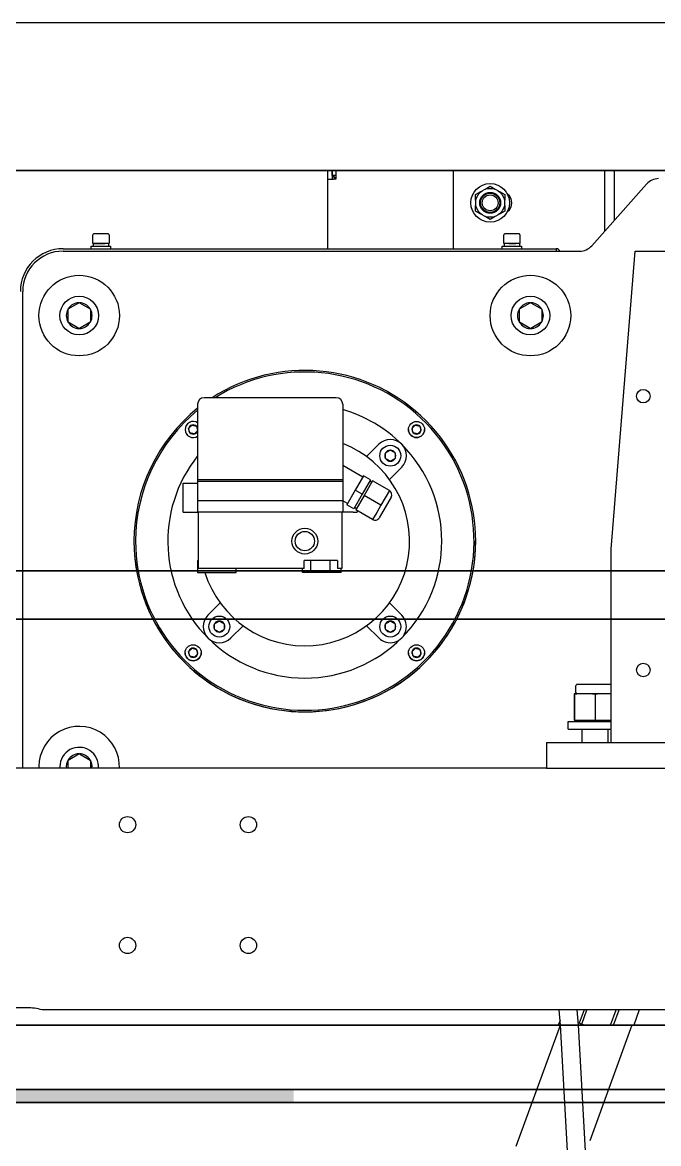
# Model space of a CAD drawing. Extents: x 220580 to 2027826, y -309201 to 71987.
# Drawn here: x 1052002 to 1052431, y -210461 to -209705 of the extents above; entities that cross this region are included whole.
import ezdxf

# ---------------------------------------------------------------- set-up
doc = ezdxf.new("R2010")
doc.units = 0
doc.linetypes.add('DASH', pattern=[0.35, 0.25, -0.1])
for name, color, linetype in [('1', 7, 'Continuous'), ('A-LIN-V', 9, 'Continuous'), ('A-SFCE', 30, 'Continuous'), ('GB／T1228-2006钢结构', 7, 'Continuous'), ('GB／T1229-1991钢结构', 7, 'Continuous'), ('GB／T1230-2006钢结构', 7, 'Continuous'), ('GB／T805-1988扣紧螺母', 7, 'Continuous'), ('N010102-0000042_', 7, 'Continuous'), ('N010122-0000126_', 7, 'Continuous'), ('N010122-0000129_', 7, 'Continuous'), ('N010122-0000141_', 7, 'Continuous'), ('N040301-0000649_', 7, 'Continuous'), ('N040301-0000651_', 7, 'Continuous'), ('N040405-0000005_', 7, 'Continuous'), ('N040413-0000113_', 7, 'Continuous'), ('N080101-0000135', 7, 'Continuous'), ('N080101-0000215_', 7, 'Continuous'), ('N080101-0000384_', 7, 'Continuous'), ('N090107-0000139_', 7, 'Continuous'), ('N090403-0000088_', 7, 'Continuous'), ('N090403-0000263_', 7, 'Continuous'), ('NUT_GBIT_889.1_2', 7, 'Continuous'), ('SCREW_GBIT_70_19', 7, 'Continuous'), ('WASHER_GBIT_93_1', 7, 'Continuous'), ('WASHER_GBIT_95_2', 7, 'Continuous'), ('WASHER_GBIT_96_1', 7, 'Continuous'), ('主梁佹爮鏉', 7, 'Continuous')]:
    doc.layers.add(name, color=color, linetype=linetype)

# ---------------------------------------------------------------- blocks, each defined once
blk = doc.blocks.new('23423wer')
at = {"color": 1, "linetype": 'DASH'}
blk.add_line((-1667421.02, 542339.9), (-1674651.93, 542339.9), dxfattribs=at)
at = {"layer": 'A-LIN-V', "color": 1}
for p, q in [((-1674651.93, 542141.1), (-1670089.58, 542141.1)), ((-1671851.37, 542117.1), (-1674651.93, 542117.1)), ((-1667588.3, 541915.5), (-1674651.93, 541915.5)), ((-1674651.93, 541883.5), (-1672256.29, 541883.5)), ((-1668701.94, 541877.1), (-1674651.93, 541877.1))]:
    blk.add_line(p, q, dxfattribs=at)
blk = doc.blocks.new('23423wer-M')
at = {"layer": 'A-LIN-V'}
h = blk.add_hatch(color=1, dxfattribs=at)
h.dxf.hatch_style = 1
edge = h.paths.add_edge_path()
edge.add_spline(control_points=[(1672257.2, 541877.1), (1672257.17, 541879.23), (1672257.14, 541881.36), (1672257.1, 541883.5)], knot_values=[-38.32518, -38.32518, -38.32518, -38.32518, -31.932828, -31.932828, -31.932828, -31.932828], degree=3, periodic=0)
edge.add_line((1672257.1, 541883.5), (1672254.39, 541883.5))
edge.add_line((1672254.39, 541883.5), (1671666.48, 541883.5))
edge.add_line((1671666.48, 541883.5), (1671665.73, 541877.1))
edge.add_line((1671665.73, 541877.1), (1672257.2, 541877.1))
at = {"color": 1, "linetype": 'DASH'}
blk.add_line((1667421.02, 542339.9), (1674651.93, 542339.9), dxfattribs=at)
at = {"layer": '1', "color": 1, "linetype": 'Continuous'}
for p, q in [((1672401.31, 541923.1), (1672398.93, 541916.56)), ((1672400.22, 541916.09), (1672402.77, 541923.1)), ((1672414.52, 541915.5), (1672417.29, 541923.1)), ((1672415.99, 541915.5), (1672418.76, 541923.1)), ((1672428.76, 541923.1), (1672426, 541915.5)), ((1672389.41, 541917.89), (1672388.54, 541915.5)), ((1672389.61, 541915.92), (1672367.54, 541855.29)), ((1672389.61, 541915.92), (1672389.45, 541915.5)), ((1672398.93, 541916.56), (1672401.84, 541915.5)), ((1672425.08, 541915.5), (1672404.2, 541858.14))]:
    blk.add_line(p, q, dxfattribs=at)
at = {"layer": 'A-LIN-V', "color": 1}
for p, q in [((1674651.93, 542141.1), (1670089.58, 542141.1)), ((1671851.37, 542117.1), (1674651.93, 542117.1)), ((1667588.3, 541915.5), (1674651.93, 541915.5)), ((1672256.29, 541915.5), (1667588.3, 541915.5)), ((1672256.29, 541883.5), (1667428.3, 541883.5)), ((1674651.93, 541883.5), (1672256.29, 541883.5)), ((1668701.94, 541877.1), (1674651.93, 541877.1))]:
    blk.add_line(p, q, dxfattribs=at)
at = {"layer": 'GB／T1228-2006钢结构', "color": 1, "linetype": 'Continuous'}
for p, q in [((1672400.32, 542056.86), (1672400.32, 542062.54)), ((1672413.12, 542062.54), (1672413.12, 542056.86)), ((1672400.32, 542055.9), (1672400.32, 542056.86)), ((1672413.12, 542056.86), (1672413.12, 542055.9))]:
    blk.add_line(p, q, dxfattribs=at)
at = {"layer": 'GB／T1229-1991钢结构', "color": 1, "linetype": 'Continuous'}
for p, q in [((1672396.46, 542079.78), (1672396.46, 542067.02)), ((1672396.49, 542080.06), (1672396.47, 542080.06)), ((1672398.66, 542080.06), (1672396.49, 542080.06)), ((1672396.5, 542079.78), (1672396.5, 542067.02)), ((1672404.62, 542080.06), (1672398.66, 542080.06)), ((1672408.91, 542080.06), (1672404.62, 542080.06)), ((1672406.77, 542079.78), (1672406.77, 542067.02)), ((1672414.72, 542080.06), (1672408.91, 542080.06)), ((1672396.46, 542067.02), (1672396.5, 542067.02)), ((1672396.5, 542067.02), (1672406.77, 542067.02)), ((1672396.76, 542066.38), (1672396.76, 542067.02)), ((1672406.77, 542067.02), (1672414.72, 542067.02))]:
    blk.add_line(p, q, dxfattribs=at)
for centre, radius, start, end in [((1672413.71, 542079.31), 17.26, 177.5087, 178.4202), ((1672379.25, 542079.31), 17.26, 1.5798, 2.4912), ((1672402.53, 542041.08), 39.17, 95.6799, 98.8533), ((1672400.74, 542041.07), 39.18, 81.1469, 84.3199), ((1672412.77, 542041.43), 38.82, 95.7056, 98.893)]:
    blk.add_arc(centre, radius, start, end, dxfattribs=at)
at = {"layer": 'GB／T1230-2006钢结构', "color": 1, "linetype": 'Continuous'}
for p, q in [((1672393.52, 542066.38), (1672414.72, 542066.38)), ((1672393.52, 542062.54), (1672393.52, 542066.38)), ((1672393.52, 542062.54), (1672414.72, 542062.54))]:
    blk.add_line(p, q, dxfattribs=at)
at = {"layer": 'GB／T805-1988扣紧螺母', "color": 1, "linetype": 'Continuous'}
for p, q in [((1672397.59, 542084.82), (1672397.72, 542084.86)), ((1672397.72, 542084.86), (1672414.72, 542084.86)), ((1672397.12, 542083.83), (1672397.12, 542081.08)), ((1672397.12, 542081.08), (1672397.12, 542080.71)), ((1672397.72, 542080.06), (1672397.59, 542080.09))]:
    blk.add_line(p, q, dxfattribs=at)
at = {"layer": 'GB／T805-1988扣紧螺母', "color": 1, "linetype": 'Continuous', "extrusion": (0, 0, -1)}
for centre, major_axis, start_param, end_param in [((1672397.76, 542083.83), (-0.64, 0), 0.000002, 1.344732), ((1672397.76, 542081.08), (0.64, 0), 1.796861, 3.141595)]:
    blk.add_ellipse(centre, major_axis=major_axis, ratio=0.991144, start_param=start_param, end_param=end_param, dxfattribs=at)
at = {"layer": 'N010102-0000042_', "color": 1, "linetype": 'Continuous'}
for radius in [4.8, 3.94]:
    blk.add_circle((1672354.72, 542323.9), radius, dxfattribs=at)
at = {"layer": 'N010122-0000126_', "color": 1, "linetype": 'Continuous'}
for p, q in [((1672302.79, 542199.74), (1672302.75, 542199.71)), ((1672302.75, 542199.71), (1672302.75, 542199.65)), ((1672302.75, 542196.99), (1672302.75, 542196.94)), ((1672302.75, 542196.94), (1672302.79, 542196.91)), ((1672302.79, 542199.74), (1672305.1, 542201.07)), ((1672305.1, 542195.58), (1672302.79, 542196.91)), ((1672305.15, 542201.09), (1672305.1, 542201.07)), ((1672305.19, 542201.07), (1672305.15, 542201.09)), ((1672305.19, 542201.07), (1672307.5, 542199.74)), ((1672307.5, 542196.91), (1672305.19, 542195.58)), ((1672307.55, 542199.71), (1672307.5, 542199.74)), ((1672307.5, 542196.91), (1672307.55, 542196.94)), ((1672307.55, 542199.65), (1672307.55, 542199.71)), ((1672307.55, 542199.65), (1672307.55, 542196.99)), ((1672307.55, 542196.94), (1672307.55, 542196.99)), ((1672305.1, 542195.58), (1672305.15, 542195.55)), ((1672305.15, 542195.55), (1672305.19, 542195.58)), ((1672217.94, 542114.88), (1672217.89, 542114.86)), ((1672217.89, 542114.86), (1672217.89, 542114.8)), ((1672217.94, 542114.88), (1672220.25, 542116.21)), ((1672220.29, 542116.24), (1672220.25, 542116.21)), ((1672220.34, 542116.21), (1672220.29, 542116.24)), ((1672220.34, 542116.21), (1672222.65, 542114.88)), ((1672222.69, 542114.86), (1672222.65, 542114.88)), ((1672222.69, 542114.8), (1672222.69, 542114.86)), ((1672222.69, 542114.8), (1672222.69, 542112.14)), ((1672302.79, 542114.88), (1672302.75, 542114.86)), ((1672302.75, 542114.86), (1672302.75, 542114.8)), ((1672302.79, 542114.88), (1672305.1, 542116.21)), ((1672305.15, 542116.24), (1672305.1, 542116.21)), ((1672305.19, 542116.21), (1672305.15, 542116.24)), ((1672305.19, 542116.21), (1672307.5, 542114.88)), ((1672307.55, 542114.86), (1672307.5, 542114.88)), ((1672307.55, 542114.8), (1672307.55, 542114.86)), ((1672307.55, 542114.8), (1672307.55, 542112.14)), ((1672217.89, 542112.14), (1672217.89, 542112.09)), ((1672217.89, 542112.09), (1672217.94, 542112.06)), ((1672220.25, 542110.73), (1672217.94, 542112.06)), ((1672220.25, 542110.73), (1672220.29, 542110.7)), ((1672220.29, 542110.7), (1672220.34, 542110.73)), ((1672222.65, 542112.06), (1672220.34, 542110.73)), ((1672222.65, 542112.06), (1672222.69, 542112.09)), ((1672222.69, 542112.09), (1672222.69, 542112.14)), ((1672302.75, 542112.14), (1672302.75, 542112.09)), ((1672302.75, 542112.09), (1672302.79, 542112.06)), ((1672305.1, 542110.73), (1672302.79, 542112.06)), ((1672305.1, 542110.73), (1672305.15, 542110.7)), ((1672305.15, 542110.7), (1672305.19, 542110.73)), ((1672307.5, 542112.06), (1672305.19, 542110.73)), ((1672307.5, 542112.06), (1672307.55, 542112.09)), ((1672307.55, 542112.09), (1672307.55, 542112.14))]:
    blk.add_line(p, q, dxfattribs=at)
for centre in [(1672305.15, 542198.32), (1672220.29, 542113.47), (1672305.15, 542113.47)]:
    blk.add_circle(centre, 5.2, dxfattribs=at)
for centre, radius, start, end in [((1672305.15, 542198.32), 2.74, 151.0019, 208.9981), ((1669949.58, 542198.32), 2353.16, 359.96761, 0.03239), ((1672305.15, 542198.32), 2.74, 91.0019, 148.9981), ((1672305.15, 542198.32), 2.74, 211.0019, 268.9981), ((1672305.15, 542198.32), 2.74, 31.0019, 88.9981), ((1672305.15, 542198.32), 2.74, 271.0019, 328.9981), ((1672305.15, 542198.32), 2.74, 331.0019, 28.9981), ((1672220.29, 542113.47), 2.74, 151.0019, 208.9981), ((1669864.73, 542113.47), 2353.16, 359.96761, 0.03239), ((1672220.29, 542113.47), 2.74, 91.0019, 148.9981), ((1672220.29, 542113.47), 2.74, 31.0019, 88.9981), ((1672220.29, 542113.47), 2.74, 331.0019, 28.9981), ((1672305.15, 542113.47), 2.74, 151.0019, 208.9981), ((1669949.58, 542113.47), 2353.16, 359.96761, 0.03239), ((1672305.15, 542113.47), 2.74, 91.0019, 148.9981), ((1672305.15, 542113.47), 2.74, 31.0019, 88.9981), ((1672305.15, 542113.47), 2.74, 331.0019, 28.9981), ((1672220.29, 542113.47), 2.74, 211.0019, 268.9981), ((1672220.29, 542113.47), 2.74, 271.0019, 328.9981), ((1672305.15, 542113.47), 2.74, 211.0019, 268.9981), ((1672305.15, 542113.47), 2.74, 271.0019, 328.9981)]:
    blk.add_arc(centre, radius, start, end, dxfattribs=at)
at = {"layer": 'N010122-0000129_', "color": 1, "linetype": 'Continuous'}
for p, q in [((1672157.52, 542303.66), (1672157.52, 542307.98)), ((1672165.04, 542308.46), (1672158, 542308.46)), ((1672165.52, 542307.98), (1672165.52, 542303.66)), ((1672361.52, 542303.66), (1672361.52, 542307.98)), ((1672369.04, 542308.46), (1672362, 542308.46)), ((1672369.52, 542307.98), (1672369.52, 542303.66)), ((1672165.52, 542303.66), (1672157.52, 542303.66)), ((1672369.52, 542303.66), (1672361.52, 542303.66))]:
    blk.add_line(p, q, dxfattribs=at)
for centre, start, end in [((1672158, 542307.98), 90, 180), ((1672165.04, 542307.98), 360, 90), ((1672362, 542307.98), 90, 180), ((1672369.04, 542307.98), 0, 90)]:
    blk.add_arc(centre, 0.48, start, end, dxfattribs=at)
at = {"layer": 'N010122-0000141_', "color": 1, "linetype": 'Continuous'}
for p, q in [((1672145.24, 542271.2), (1672150.6, 542274.3)), ((1672150.72, 542274.36), (1672150.6, 542274.3)), ((1672150.84, 542274.3), (1672150.72, 542274.36)), ((1672150.84, 542274.3), (1672156.2, 542271.2)), ((1672369.24, 542271.2), (1672374.6, 542274.3)), ((1672374.72, 542274.36), (1672374.6, 542274.3)), ((1672374.84, 542274.3), (1672374.72, 542274.36)), ((1672374.84, 542274.3), (1672380.2, 542271.2)), ((1672145.24, 542271.2), (1672145.12, 542271.13)), ((1672145.12, 542271.13), (1672145.12, 542271)), ((1672156.32, 542271.13), (1672156.2, 542271.2)), ((1672156.32, 542271), (1672156.32, 542271.13)), ((1672156.32, 542271), (1672156.32, 542264.8)), ((1672369.24, 542271.2), (1672369.12, 542271.13)), ((1672369.12, 542271.13), (1672369.12, 542271)), ((1672380.32, 542271.13), (1672380.2, 542271.2)), ((1672380.32, 542271), (1672380.32, 542271.13)), ((1672380.32, 542271), (1672380.32, 542264.8)), ((1672145.12, 542264.8), (1672145.12, 542264.66)), ((1672145.12, 542264.66), (1672145.24, 542264.6)), ((1672150.6, 542261.5), (1672145.24, 542264.6)), ((1672156.2, 542264.6), (1672150.84, 542261.5)), ((1672156.2, 542264.6), (1672156.32, 542264.66)), ((1672156.32, 542264.66), (1672156.32, 542264.8)), ((1672369.12, 542264.8), (1672369.12, 542264.66)), ((1672369.12, 542264.66), (1672369.24, 542264.6)), ((1672374.6, 542261.5), (1672369.24, 542264.6)), ((1672380.2, 542264.6), (1672374.84, 542261.5)), ((1672380.2, 542264.6), (1672380.32, 542264.66)), ((1672380.32, 542264.66), (1672380.32, 542264.8)), ((1672150.6, 542261.5), (1672150.72, 542261.43)), ((1672150.72, 542261.43), (1672150.84, 542261.5)), ((1672374.6, 542261.5), (1672374.72, 542261.43)), ((1672374.72, 542261.43), (1672374.84, 542261.5)), ((1672145.24, 542047.2), (1672145.12, 542047.13)), ((1672145.12, 542047.13), (1672145.12, 542047)), ((1672145.24, 542047.2), (1672150.6, 542050.3)), ((1672150.72, 542050.36), (1672150.6, 542050.3)), ((1672150.84, 542050.3), (1672150.72, 542050.36)), ((1672150.84, 542050.3), (1672156.2, 542047.2)), ((1672156.32, 542047.13), (1672156.2, 542047.2)), ((1672156.32, 542047), (1672156.32, 542047.13)), ((1672156.32, 542047), (1672156.32, 542043.09))]:
    blk.add_line(p, q, dxfattribs=at)
for centre in [(1672150.72, 542267.9), (1672374.72, 542267.9)]:
    blk.add_circle(centre, 9.6, dxfattribs=at)
for centre, radius, start, end in [((1672150.72, 542267.9), 6.4, 91.045, 148.955), ((1672150.72, 542267.9), 6.4, 31.045, 88.955), ((1672374.72, 542267.9), 6.4, 91.045, 148.955), ((1672374.72, 542267.9), 6.4, 31.045, 88.955), ((1672150.72, 542267.9), 6.4, 151.045, 208.955), ((1672150.72, 542267.9), 6.4, 331.045, 28.955), ((1672374.72, 542267.9), 6.4, 151.045, 208.955), ((1672374.72, 542267.9), 6.4, 331.045, 28.955), ((1672150.72, 542267.9), 6.4, 211.045, 268.955), ((1672150.72, 542267.9), 6.4, 271.045, 328.955), ((1672374.72, 542267.9), 6.4, 211.045, 268.955), ((1672374.72, 542267.9), 6.4, 271.045, 328.955), ((1672150.72, 542043.9), 9.6, 355.2198, 180), ((1672150.72, 542043.9), 6.4, 151.045, 187.1807), ((1672150.72, 542043.9), 6.4, 91.045, 148.955), ((1672150.72, 542043.9), 6.4, 31.045, 88.955), ((1672150.72, 542043.9), 6.4, 352.8193, 28.955), ((1672150.72, 542043.9), 9.6, 180, 184.7802)]:
    blk.add_arc(centre, radius, start, end, dxfattribs=at)
for points, knots in [([(1672145.12, 542271), (1672145.12, 542270.89), (1672145.12, 542270.68), (1672145.12, 542270.37), (1672145.12, 542270.07), (1672145.12, 542269.76), (1672145.12, 542269.43), (1672145.12, 542269.07), (1672145.12, 542268.55), (1672145.12, 542267.9), (1672145.12, 542267.24), (1672145.12, 542266.72), (1672145.12, 542266.2), (1672145.12, 542265.56), (1672145.12, 542265.06), (1672145.12, 542264.8)], [0, 0, 0, 0, 0.05186, 0.102699, 0.152684, 0.202, 0.250851, 0.313476, 0.375554, 0.500073, 0.625212, 0.687757, 0.750932, 0.873127, 1, 1, 1, 1]), ([(1672369.12, 542271), (1672369.12, 542270.89), (1672369.12, 542270.68), (1672369.12, 542270.37), (1672369.12, 542270.07), (1672369.12, 542269.76), (1672369.12, 542269.43), (1672369.12, 542269.07), (1672369.12, 542268.55), (1672369.12, 542267.9), (1672369.12, 542267.24), (1672369.12, 542266.72), (1672369.12, 542266.2), (1672369.12, 542265.56), (1672369.12, 542265.06), (1672369.12, 542264.8)], [0, 0, 0, 0, 0.05186, 0.102699, 0.152684, 0.202, 0.250851, 0.313476, 0.375554, 0.500073, 0.625212, 0.687757, 0.750932, 0.873127, 1, 1, 1, 1]), ([(1672145.12, 542047), (1672145.12, 542046.89), (1672145.12, 542046.68), (1672145.12, 542046.37), (1672145.12, 542046.07), (1672145.12, 542045.76), (1672145.12, 542045.43), (1672145.12, 542045.07), (1672145.12, 542044.55), (1672145.12, 542043.9), (1672145.12, 542043.37), (1672145.12, 542043.1), (1672145.12, 542043.09)], [0, 0, 0, 0, 0.0518603, 0.1026992, 0.1526839, 0.202, 0.2508512, 0.3134757, 0.3755544, 0.5000726, 0.6252117, 0.6285507, 0.6285507, 0.6285507, 0.6285507])]:
    blk.add_open_spline(points, degree=3, knots=knots, dxfattribs=at)
at = {"layer": 'N040301-0000649_', "color": 1, "linetype": 'Continuous'}
for p, q in [((1672382.72, 542055.9), (1672686.72, 542055.9)), ((1672382.72, 542055.9), (1672382.72, 542043.1)), ((1672382.72, 542043.1), (1672686.72, 542043.1))]:
    blk.add_line(p, q, dxfattribs=at)
at = {"layer": 'N040301-0000651_', "color": 1, "linetype": 'Continuous'}
for p, q in [((1672414.72, 542151.9), (1672426.72, 542299.9)), ((1672426.72, 542299.9), (1672642.72, 542299.9)), ((1672414.72, 542055.9), (1672414.72, 542151.9))]:
    blk.add_line(p, q, dxfattribs=at)
for centre in [(1672430.72, 542227.9), (1672430.72, 542091.9)]:
    blk.add_circle(centre, 3.35, dxfattribs=at)
at = {"layer": 'N040405-0000005_', "color": 1, "linetype": 'Continuous'}
for p, q in [((1672336.32, 542339.9), (1672336.32, 542301.1)), ((1672336.32, 542339.9), (1672337.92, 542339.9)), ((1672337.92, 542339.9), (1672406.72, 542339.9)), ((1672406.72, 542339.9), (1672411.52, 542339.9)), ((1672411.52, 542339.9), (1672411.52, 542309.8)), ((1672411.52, 542339.9), (1672413.12, 542339.9)), ((1672413.12, 542339.9), (1672416.32, 542339.9)), ((1672416.32, 542339.9), (1672416.32, 542315.2))]:
    blk.add_line(p, q, dxfattribs=at)
blk.add_arc((1672360.32, 542323.9), 5.2, 305.4274, 54.5726, dxfattribs=at)
at = {"layer": 'N040413-0000113_', "color": 1, "linetype": 'Continuous'}
for p, q in [((1672382.72, 542043.1), (1671982.72, 542043.1)), ((1672124.72, 541924.11), (1672000.72, 541924.11)), ((1672695.06, 541923.1), (1672132.35, 541923.1))]:
    blk.add_line(p, q, dxfattribs=at)
for centre in [(1672174.72, 542015.1), (1672234.72, 542015.1), (1672174.72, 541955.1), (1672234.72, 541955.1)]:
    blk.add_circle(centre, 4.04, dxfattribs=at)
blk.add_arc((1672125.18, 541898.33), 25.78, 73.8606, 91.0317, dxfattribs=at)
at = {"layer": 'N080101-0000135', "color": 1, "linetype": 'Continuous'}
for p, q in [((1672273.92, 542339.9), (1672276.32, 542339.9)), ((1672273.92, 542339.9), (1672273.92, 542335.71)), ((1672273.92, 542335.71), (1672276.91, 542335.71)), ((1672273.92, 542335.71), (1672273.92, 542301.1)), ((1672276.32, 542337.5), (1672276.32, 542339.9)), ((1672278.11, 542339.9), (1672276.32, 542339.9)), ((1672276.32, 542339.9), (1672276.32, 542335.71)), ((1672278.11, 542337.5), (1672276.32, 542337.5)), ((1672278.11, 542335.71), (1672276.91, 542336.91)), ((1672276.91, 542336.91), (1672278.11, 542335.71)), ((1672278.11, 542335.71), (1672276.91, 542335.71)), ((1672278.11, 542339.9), (1672278.11, 542336.91)), ((1672789.73, 542339.9), (1672278.11, 542339.9)), ((1672278.11, 542336.91), (1672278.11, 542335.71))]:
    blk.add_line(p, q, dxfattribs=at)
for points in [[(1672276.32, 542337.49), (1672276.32, 542337.39), (1672276.38, 542337.3), (1672276.6, 542337.1), (1672276.76, 542337.01), (1672276.91, 542336.91)], [(1672276.91, 542336.91), (1672276.81, 542337.06), (1672276.72, 542337.22), (1672276.52, 542337.43), (1672276.42, 542337.5), (1672276.33, 542337.5)]]:
    blk.add_open_spline(points, degree=3, knots=[0, 0, 0, 0, 0.5, 0.5, 1, 1, 1, 1], dxfattribs=at)
at = {"layer": 'N080101-0000215_', "color": 1, "linetype": 'Continuous'}
for p, q in [((1672389.65, 541915.5), (1672388.89, 541923.1)), ((1672397.69, 541923.1), (1672398.45, 541915.5)), ((1672409.92, 541553.14), (1672389.65, 541915.5)), ((1672398.45, 541915.5), (1672418.72, 541553.14))]:
    blk.add_line(p, q, dxfattribs=at)
at = {"layer": 'N080101-0000384_', "color": 1, "linetype": 'Continuous'}
for p, q in [((1672209.52, 542223.9), (1672209.52, 542186.3)), ((1672278.32, 542227.1), (1672212.72, 542227.1)), ((1672281.52, 542223.9), (1672281.52, 542186.3)), ((1672299.49, 542203.98), (1672293.4, 542197.89)), ((1672281.52, 542193.54), (1672291.52, 542187.77)), ((1672304.71, 542186.57), (1672310.8, 542192.67)), ((1672281.52, 542186.3), (1672209.52, 542186.3)), ((1672209.52, 542186.3), (1672209.52, 542185.5)), ((1672281.52, 542185.5), (1672209.52, 542185.5)), ((1672209.52, 542185.5), (1672209.52, 542175.9)), ((1672281.52, 542186.3), (1672281.52, 542185.5)), ((1672281.52, 542185.5), (1672281.52, 542175.9)), ((1672291.87, 542188.39), (1672287.72, 542181.19)), ((1672295.34, 542186.39), (1672291.18, 542179.19)), ((1672295.34, 542186.39), (1672291.87, 542188.39)), ((1672296.38, 542185.79), (1672292.22, 542178.59)), ((1672294.98, 542185.77), (1672296.02, 542185.17)), ((1672304.69, 542180.99), (1672296.38, 542185.79)), ((1672202.32, 542184.7), (1672204.26, 542184.7)), ((1672202.32, 542170.3), (1672202.32, 542184.7)), ((1672204.26, 542184.7), (1672209.52, 542184.7)), ((1672287.72, 542181.19), (1672283.56, 542173.99)), ((1672291.18, 542179.19), (1672287.02, 542171.99)), ((1672291.18, 542179.19), (1672287.72, 542181.19)), ((1672304.69, 542180.99), (1672302.61, 542177.39)), ((1672281.52, 542175.9), (1672209.52, 542175.9)), ((1672209.52, 542175.9), (1672209.52, 542170.3)), ((1672283.92, 542174.61), (1672281.52, 542175.99)), ((1672281.52, 542175.9), (1672281.52, 542170.3)), ((1672287.02, 542171.99), (1672283.56, 542173.99)), ((1672292.22, 542178.59), (1672288.06, 542171.39)), ((1672300.53, 542173.79), (1672292.22, 542178.59)), ((1672300.53, 542173.79), (1672298.45, 542170.19)), ((1672305.57, 542177.71), (1672299.65, 542167.47)), ((1672302.61, 542177.39), (1672300.53, 542173.79)), ((1672202.32, 542170.3), (1672204.26, 542170.3)), ((1672204.26, 542170.3), (1672209.52, 542170.3)), ((1672281.52, 542170.3), (1672209.52, 542170.3)), ((1672209.92, 542142.3), (1672209.92, 542170.3)), ((1672281.12, 542170.3), (1672281.12, 542142.3)), ((1672286.78, 542170.3), (1672281.52, 542170.3)), ((1672286.78, 542170.3), (1672288.72, 542170.3)), ((1672288.42, 542172.01), (1672287.38, 542172.61)), ((1672296.38, 542166.59), (1672288.06, 542171.39)), ((1672288.72, 542171.01), (1672288.72, 542170.3)), ((1672298.45, 542170.19), (1672296.38, 542166.59)), ((1672209.52, 542146.3), (1672209.52, 542140.3)), ((1672209.52, 542146.3), (1672209.92, 542146.3)), ((1672265.53, 542146.3), (1672262.41, 542146.3)), ((1672262.41, 542142.3), (1672262.41, 542146.3)), ((1672265.53, 542146.3), (1672265.53, 542140.3)), ((1672275.13, 542146.3), (1672265.53, 542146.3)), ((1672275.13, 542146.3), (1672275.13, 542140.3)), ((1672279.02, 542146.3), (1672275.13, 542146.3)), ((1672279.02, 542146.3), (1672279.02, 542142.3)), ((1672209.52, 542140.3), (1672228.72, 542140.3)), ((1672262.41, 542142.3), (1672209.92, 542142.3)), ((1672228.72, 542140.3), (1672228.72, 542142.3)), ((1672261.52, 542140.3), (1672261.52, 542142.3)), ((1672265.53, 542140.3), (1672261.52, 542140.3)), ((1672275.13, 542140.3), (1672265.53, 542140.3)), ((1672280.72, 542140.3), (1672275.13, 542140.3)), ((1672281.12, 542142.3), (1672279.02, 542142.3)), ((1672280.72, 542140.3), (1672280.72, 542142.3)), ((1672220.73, 542125.22), (1672214.64, 542119.13)), ((1672310.8, 542119.13), (1672304.71, 542125.22)), ((1672225.95, 542107.81), (1672232.05, 542113.91)), ((1672293.4, 542113.91), (1672299.49, 542107.81))]:
    blk.add_line(p, q, dxfattribs=at)
for radius in [6.4, 4.8]:
    blk.add_circle((1672262.72, 542155.9), radius, dxfattribs=at)
for centre, radius, start, end in [((1672212.72, 542223.9), 3.2, 90, 180), ((1672278.32, 542223.9), 3.2, 0, 90), ((1672262.72, 542155.9), 68, 45, 73.9503), ((1672262.72, 542155.9), 52, 197.4576, 68.8053), ((1672305.15, 542198.32), 8, 315, 135), ((1672262.72, 542155.9), 68, 315, 45), ((1672262.72, 542155.9), 68, 141.4765, 225), ((1672303.49, 542178.91), 2.4, 330, 60), ((1672297.58, 542168.67), 2.4, 240, 330), ((1672220.29, 542113.47), 8, 135, 315), ((1672305.15, 542113.47), 8, 225, 45), ((1672262.72, 542155.9), 68, 225, 315)]:
    blk.add_arc(centre, radius, start, end, dxfattribs=at)
at = {"layer": 'N090107-0000139_', "color": 1, "linetype": 'Continuous'}
for radius, start, end in [(84.8, 180, 122.8997), (84, 180, 122.0464), (84.8, 128.8555, 180), (84, 129.2965, 180), (84.8, 180, 359.9973)]:
    blk.add_arc((1672262.72, 542155.9), radius, start, end, dxfattribs=at)
at = {"layer": 'N090403-0000088_', "color": 1, "linetype": 'Continuous'}
for p, q in [((1672405.11, 542302.58), (1672432.33, 542333.21)), ((1672142.72, 542299.9), (1672399.13, 542299.9)), ((1672122.72, 542043.1), (1672122.72, 542279.9))]:
    blk.add_line(p, q, dxfattribs=at)
for centre, radius, start, end in [((1672438.31, 542327.9), 8, 90, 138.3665), ((1672399.13, 542307.9), 8, 270, 318.3665), ((1672142.72, 542279.9), 20, 90, 180)]:
    blk.add_arc(centre, radius, start, end, dxfattribs=at)
at = {"layer": 'N090403-0000263_', "color": 1, "linetype": 'Continuous'}
for p, q in [((1672142.72, 542301.1), (1672387.52, 542301.1)), ((1672142.72, 542299.9), (1672387.52, 542299.9)), ((1672387.52, 542301.1), (1672387.52, 542299.9)), ((1672122.72, 542043.1), (1672122.72, 542279.9))]:
    blk.add_line(p, q, dxfattribs=at)
for centre, radius, start, end in [((1672142.72, 542279.9), 21.2, 90, 180), ((1672142.72, 542279.9), 20, 90, 180), ((1672387.52, 542299.1), 2, 23.5782, 90)]:
    blk.add_arc(centre, radius, start, end, dxfattribs=at)
at = {"layer": 'NUT_GBIT_889.1_2', "color": 1, "linetype": 'Continuous'}
for p, q in [((1672352.21, 542330.76), (1672354.72, 542332.21)), ((1672354.72, 542332.21), (1672357.23, 542330.76)), ((1672347.52, 542328.05), (1672350.03, 542329.5)), ((1672347.52, 542325.16), (1672347.52, 542328.05)), ((1672359.41, 542329.5), (1672361.92, 542328.05)), ((1672361.92, 542328.05), (1672361.92, 542325.16)), ((1672347.52, 542319.74), (1672347.52, 542322.63)), ((1672350.03, 542318.29), (1672347.52, 542319.74)), ((1672361.92, 542319.74), (1672359.41, 542318.29)), ((1672361.92, 542322.63), (1672361.92, 542319.74)), ((1672354.72, 542315.58), (1672352.21, 542317.03)), ((1672357.23, 542317.03), (1672354.72, 542315.58))]:
    blk.add_line(p, q, dxfattribs=at)
for radius in [7.19, 5.2]:
    blk.add_circle((1672354.72, 542323.9), radius, dxfattribs=at)
at = {"layer": 'SCREW_GBIT_70_19', "color": 1, "linetype": 'Continuous'}
for p, q in [((1672206.69, 542213.57), (1672206.66, 542213.53)), ((1672206.73, 542213.55), (1672206.69, 542213.57)), ((1672206.73, 542213.55), (1672208.87, 542212.98)), ((1672208.92, 542212.97), (1672208.87, 542212.98)), ((1672208.93, 542212.93), (1672208.92, 542212.97)), ((1672208.93, 542212.93), (1672209.5, 542210.78)), ((1672317.56, 542213.57), (1672317.53, 542213.53)), ((1672317.6, 542213.55), (1672317.56, 542213.57)), ((1672317.6, 542213.55), (1672319.75, 542212.98)), ((1672319.79, 542212.97), (1672319.75, 542212.98)), ((1672319.8, 542212.93), (1672319.79, 542212.97)), ((1672319.8, 542212.93), (1672320.38, 542210.78)), ((1672205.08, 542211.96), (1672205.05, 542211.93)), ((1672205.05, 542211.93), (1672205.06, 542211.89)), ((1672205.64, 542209.74), (1672205.06, 542211.89)), ((1672205.64, 542209.74), (1672205.65, 542209.7)), ((1672205.65, 542209.7), (1672205.69, 542209.69)), ((1672207.84, 542209.11), (1672205.69, 542209.69)), ((1672207.84, 542209.11), (1672207.88, 542209.1)), ((1672207.88, 542209.1), (1672207.91, 542209.13)), ((1672209.48, 542210.71), (1672207.91, 542209.13)), ((1672209.48, 542210.71), (1672209.51, 542210.74)), ((1672209.51, 542210.74), (1672209.5, 542210.78)), ((1672315.96, 542211.96), (1672315.93, 542211.93)), ((1672315.93, 542211.93), (1672315.94, 542211.89)), ((1672316.51, 542209.74), (1672315.94, 542211.89)), ((1672316.51, 542209.74), (1672316.52, 542209.7)), ((1672316.52, 542209.7), (1672316.57, 542209.69)), ((1672318.71, 542209.11), (1672316.57, 542209.69)), ((1672318.71, 542209.11), (1672318.76, 542209.1)), ((1672318.76, 542209.1), (1672318.79, 542209.13)), ((1672320.36, 542210.71), (1672318.79, 542209.13)), ((1672320.36, 542210.71), (1672320.39, 542210.74)), ((1672320.39, 542210.74), (1672320.38, 542210.78)), ((1672206.69, 542102.69), (1672206.66, 542102.66)), ((1672206.73, 542102.68), (1672206.69, 542102.69)), ((1672206.73, 542102.68), (1672208.87, 542102.1)), ((1672208.92, 542102.09), (1672208.87, 542102.1)), ((1672208.93, 542102.05), (1672208.92, 542102.09)), ((1672208.93, 542102.05), (1672209.5, 542099.9)), ((1672317.56, 542102.69), (1672317.53, 542102.66)), ((1672317.6, 542102.68), (1672317.56, 542102.69)), ((1672317.6, 542102.68), (1672319.75, 542102.1)), ((1672319.79, 542102.09), (1672319.75, 542102.1)), ((1672319.8, 542102.05), (1672319.79, 542102.09)), ((1672319.8, 542102.05), (1672320.38, 542099.9)), ((1672205.08, 542101.09), (1672205.05, 542101.06)), ((1672205.05, 542101.06), (1672205.06, 542101.02)), ((1672205.64, 542098.87), (1672205.06, 542101.02)), ((1672205.64, 542098.87), (1672205.65, 542098.83)), ((1672205.65, 542098.83), (1672205.69, 542098.82)), ((1672207.84, 542098.24), (1672205.69, 542098.82)), ((1672207.84, 542098.24), (1672207.88, 542098.23)), ((1672207.88, 542098.23), (1672207.91, 542098.26)), ((1672209.48, 542099.83), (1672207.91, 542098.26)), ((1672209.48, 542099.83), (1672209.51, 542099.86)), ((1672209.51, 542099.86), (1672209.5, 542099.9)), ((1672315.96, 542101.09), (1672315.93, 542101.06)), ((1672315.93, 542101.06), (1672315.94, 542101.02)), ((1672316.51, 542098.87), (1672315.94, 542101.02)), ((1672316.51, 542098.87), (1672316.52, 542098.83)), ((1672316.52, 542098.83), (1672316.57, 542098.82)), ((1672318.71, 542098.24), (1672316.57, 542098.82)), ((1672318.71, 542098.24), (1672318.76, 542098.23)), ((1672318.76, 542098.23), (1672318.79, 542098.26)), ((1672320.36, 542099.83), (1672318.79, 542098.26)), ((1672320.36, 542099.83), (1672320.39, 542099.86)), ((1672320.39, 542099.86), (1672320.38, 542099.9))]:
    blk.add_line(p, q, dxfattribs=at)
for centre in [(1672318.16, 542211.33), (1672207.28, 542100.46), (1672318.16, 542100.46)]:
    blk.add_circle(centre, 4, dxfattribs=at)
for centre, radius, start, end in [((1672207.28, 542211.33), 4, 55.9931, 180), ((1672207.28, 542211.33), 2.29, 105.9417, 164.0583), ((1670824.16, 543594.45), 1954.03, 314.96742, 315.03258), ((1672207.28, 542211.33), 2.29, 45.9417, 104.0583), ((1672207.28, 542211.33), 2.29, 12.0996, 44.0583), ((1672318.16, 542211.33), 2.29, 105.9417, 164.0583), ((1670935.04, 543594.46), 1954.03, 314.96742, 315.03258), ((1672318.16, 542211.33), 2.29, 45.9417, 104.0583), ((1672318.16, 542211.33), 2.29, 345.9417, 44.0583), ((1672207.28, 542211.33), 4, 180, 304.0069), ((1672207.28, 542211.33), 4, 180, 304.0069), ((1672207.28, 542211.33), 2.29, 165.9417, 224.0583), ((1672207.28, 542211.33), 2.29, 225.9417, 284.0583), ((1672207.28, 542211.33), 2.29, 285.9417, 344.0583), ((1672207.28, 542211.33), 2.29, 345.9417, 347.9004), ((1672318.16, 542211.33), 4, 180, 359.9973), ((1672318.16, 542211.33), 2.29, 165.9417, 224.0583), ((1672318.16, 542211.33), 2.29, 225.9417, 284.0583), ((1672318.16, 542211.33), 2.29, 285.9417, 344.0583), ((1672207.28, 542100.46), 2.29, 105.9417, 164.0583), ((1670824.16, 543483.58), 1954.03, 314.96742, 315.03258), ((1672207.28, 542100.46), 2.29, 45.9417, 104.0583), ((1672207.28, 542100.46), 2.29, 345.9417, 44.0583), ((1672318.16, 542100.46), 2.29, 105.9417, 164.0583), ((1670935.04, 543483.58), 1954.03, 314.96742, 315.03258), ((1672318.16, 542100.46), 2.29, 45.9417, 104.0583), ((1672318.16, 542100.46), 2.29, 345.9417, 44.0583), ((1672207.28, 542100.46), 4, 180, 359.9973), ((1672207.28, 542100.46), 2.29, 165.9417, 224.0583), ((1672207.28, 542100.46), 2.29, 225.9417, 284.0583), ((1672207.28, 542100.46), 2.29, 285.9417, 344.0583), ((1672318.16, 542100.46), 4, 180, 359.9973), ((1672318.16, 542100.46), 2.29, 165.9417, 224.0583), ((1672318.16, 542100.46), 2.29, 225.9417, 284.0583), ((1672318.16, 542100.46), 2.29, 285.9417, 344.0583)]:
    blk.add_arc(centre, radius, start, end, dxfattribs=at)
at = {"layer": 'WASHER_GBIT_93_1', "color": 1, "linetype": 'Continuous'}
for p, q in [((1672157.83, 542303.66), (1672163.4, 542303.66)), ((1672165.24, 542303.66), (1672165.24, 542302.38)), ((1672364.03, 542303.66), (1672367.4, 542303.66)), ((1672369.24, 542303.66), (1672369.24, 542302.38))]:
    blk.add_line(p, q, dxfattribs=at)
at = {"layer": 'WASHER_GBIT_93_1', "color": 1, "linetype": 'Continuous', "extrusion": (0, 0, -1)}
for centre, major_axis, start_param, end_param in [((1672161.52, 542301.78), (0, 13.88), -1.527826, -1.435227), ((1672161.52, 542304.25), (0, -13.88), 1.435227, 1.527826), ((1672365.52, 542301.78), (0, 13.88), -1.527826, -1.435227), ((1672365.52, 542304.25), (0, -13.88), 1.435227, 1.527826)]:
    blk.add_ellipse(centre, major_axis=major_axis, ratio=0.267949, start_param=start_param, end_param=end_param, dxfattribs=at)
at = {"layer": 'WASHER_GBIT_95_2', "color": 1, "linetype": 'Continuous'}
for p, q in [((1672156.72, 542302.38), (1672166.32, 542302.38)), ((1672156.72, 542301.1), (1672156.72, 542302.38)), ((1672166.32, 542302.38), (1672166.32, 542301.1)), ((1672360.72, 542302.38), (1672370.32, 542302.38)), ((1672360.72, 542301.1), (1672360.72, 542302.38)), ((1672370.32, 542302.38), (1672370.32, 542301.1))]:
    blk.add_line(p, q, dxfattribs=at)
blk.add_circle((1672354.72, 542323.9), 9.6, dxfattribs=at)
at = {"layer": 'WASHER_GBIT_96_1', "color": 1, "linetype": 'Continuous'}
for centre in [(1672150.72, 542267.9), (1672374.72, 542267.9)]:
    blk.add_circle(centre, 20, dxfattribs=at)
for start, end in [(357.7075, 180), (180, 182.2925)]:
    blk.add_arc((1672150.72, 542043.9), 20, start, end, dxfattribs=at)
at = {"layer": '主梁佹爮鏉', "color": 1, "linetype": 'Continuous'}
for p, q in [((1672099.38, 541915.5), (1672388.54, 541915.5)), ((1672414.52, 541915.5), (1672415.99, 541915.5)), ((1672426, 541915.5), (1672608.01, 541915.5))]:
    blk.add_line(p, q, dxfattribs=at)
blk = doc.blocks.new('G$C2C10B007')
at = {"layer": 'A-SFCE', "linetype": 'DASH'}
blk.add_line((-3050, 0), (3050, 0), dxfattribs=at)
blk = doc.blocks.new('55555')
at = {"layer": 'A-LIN-V'}
blk.add_blockref('G$C2C10B007', (8250, -1550), dxfattribs=at)

msp = doc.modelspace()

# ---------------------------------------------------------------- block references
at = {"xscale": 1.35874988235309, "yscale": 1.35874988235309, "zscale": 1.35874988235309}
for name, p in [('23423wer-M', (-1219994.19, -946709.07)), ('23423wer', (3326592.04, -946709.07))]:
    msp.add_blockref(name, p, dxfattribs=at)
at = {"layer": 'A-LIN-V'}
msp.add_blockref('55555', (1045048.92, -208154.8), dxfattribs=at)

doc.saveas('drawing.dxf')
